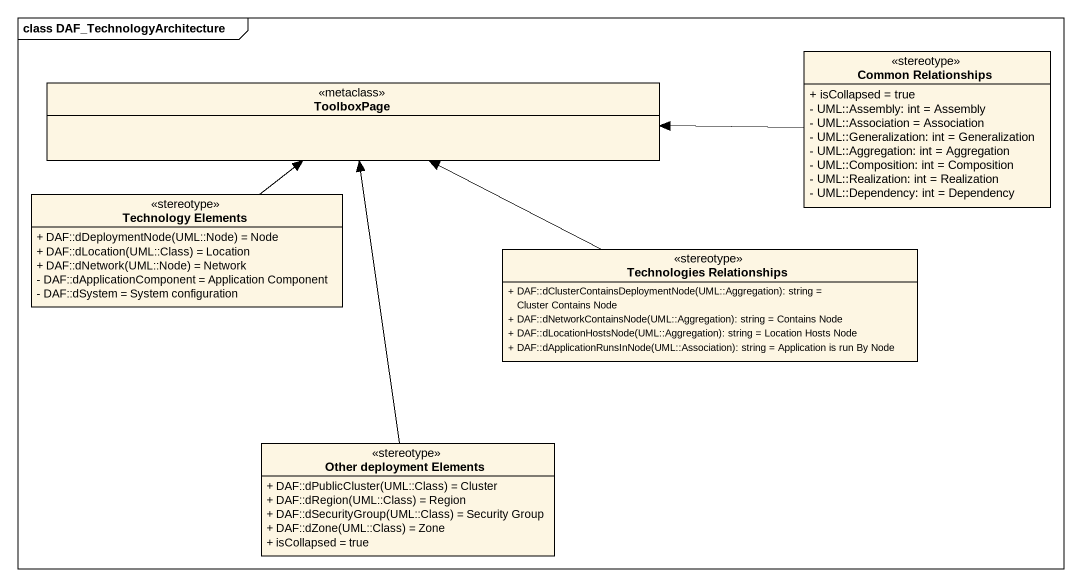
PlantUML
@startuml
mainframe class DAF_TechnologyArchitecture
hide circle
hide empty members
skinparam classAttributeIconSize 0
class "Common Relationships" as Common_Relationships <<stereotype>> {
  + isCollapsed = true
  - UML::Assembly: int = Assembly
  - UML::Association = Association
  - UML::Generalization: int = Generalization
  - UML::Aggregation: int = Aggregation
  - UML::Composition: int = Composition
  - UML::Realization: int = Realization
  - UML::Dependency: int = Dependency
}
class ToolboxPage <<metaclass>>
class "Technology Elements" as Technology_Elements <<stereotype>> {
  {field} + DAF::dDeploymentNode(UML::Node) = Node
  {field} + DAF::dLocation(UML::Class) = Location
  {field} + DAF::dNetwork(UML::Node) = Network
  - DAF::dApplicationComponent = Application Component
  - DAF::dSystem = System configuration
}
class "Technologies Relationships" as Technologies_Relationships <<stereotype>> {
  {field} + DAF::dClusterContainsDeploymentNode(UML::Aggregation): string = Cluster Contains Node
  {field} + DAF::dNetworkContainsNode(UML::Aggregation): string = Contains Node
  {field} + DAF::dLocationHostsNode(UML::Aggregation): string = Location Hosts Node
  {field} + DAF::dApplicationRunsInNode(UML::Association): string = Application is run By Node
}
class "Other deployment Elements" as Other_deployment_Elements <<stereotype>> {
  {field} + DAF::dPublicCluster(UML::Class) = Cluster
  {field} + DAF::dRegion(UML::Class) = Region
  {field} + DAF::dSecurityGroup(UML::Class) = Security Group
  {field} + DAF::dZone(UML::Class) = Zone
  + isCollapsed = true
}
Common_Relationships -left-> ToolboxPage
Technology_Elements -up-> ToolboxPage
Technologies_Relationships -left-> ToolboxPage
Other_deployment_Elements -up-> ToolboxPage
@enduml
